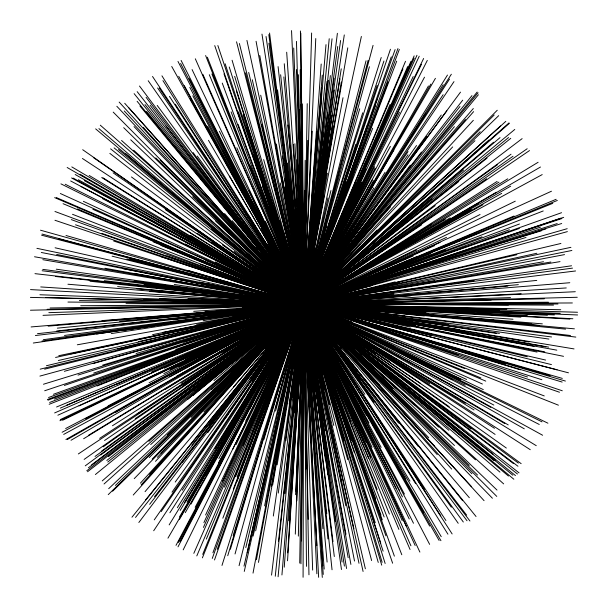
<?xml version="1.0" encoding="UTF-8"?>
<svg xmlns="http://www.w3.org/2000/svg" width="608" height="608" viewBox="0 0 608 608"><rect width="100%" height="100%" fill="white"/><g stroke="black" fill="none" stroke-linecap="round" stroke-linejoin="round"><path stroke-width="0.91" d="M304.053 205.945L303.08 577.266M304.806 190.494L301.553 540.915M305.163 160.33L300.952 563.776M299.729 563.099L307.23 103.679M307.709 140.372L298.346 536.112M311.63 33.014L303.97 304.152L296.826 500.901M295.306 534.143L303.97 304.152L315.772 38.532M296.043 491.294L303.97 304.152L312.269 131.184M295.587 494.684L303.97 304.152L322.27 75.073M298.08 398.833L303.97 304.152L321.693 87.947M287.531 560.796L303.97 304.152L326.01 44.642M287.713 552.862L303.97 304.152L321.571 97.934M288.8 520.699L304.882 294.295M300.527 352.009L321.191 64.03M284.24 567.203L316.89 131.928M281.93 574.955L303.97 304.152L329.217 38.722M294.378 412.847L303.97 304.152L326.998 81.442M278.092 576.772L303.97 304.152L328.472 80.309M297.7 367.034L303.97 304.152L312.915 223.995M284.954 493.498L303.97 304.152L323.16 132.985M275.264 576.24L332.044 38.783M278.487 541.371L303.97 304.152L330.38 75.544M271.556 575.115L303.97 304.152L327.697 112.457M292.478 397.206L337.387 33.303M337.714 46.512L285.844 440.716M334.126 78.189L278.289 493.096M311.319 250.534L303.97 304.152L277.149 464.831M340.602 40.5L303.97 304.152L272.665 484.994M334.4 89.976L303.97 304.152L258.476 562.385M273.319 516.04L321.693 181.876M330.82 121.19L303.97 304.152L274.938 459.428M289.142 404.122L332.029 115.102M344.288 34.93L303.97 304.152L264.632 505.833M327.735 147.904L303.97 304.152L298.893 329.901M341.263 68.818L303.97 304.152L255.664 530.807M339.925 78.842L303.97 304.152L253.133 536.081M333.04 125.757L303.97 304.152L244.264 571.414M341.339 81.966L303.97 304.152L247.236 552.809M347.784 47.842L303.97 304.152L243.998 566.147M271.366 486.256L327.385 173.257M256.454 559.694L324.14 195.236M253.027 573.108L343.011 97.721M315.476 247.98L303.97 304.152L295.268 341.316M361.372 36.465L303.97 304.152L239.073 565.683M327.986 197.957L303.97 304.152L275.584 411.054M305.816 296.21L299.09 322.27M245.799 547.58L330.934 190.562M366.031 60.8L303.97 304.152L275.66 407.778M368.106 60.359L303.97 304.152L263.842 439.599M373.061 45.364L303.97 304.152L230.364 549.29M235.038 553.972L369.398 66.72M359.693 108.802L303.97 304.152L227.742 555.712M323.851 235.083L303.97 304.152L214.502 559.976M326.701 225.826L303.97 304.152L217.231 549.366M315.248 266.707L303.97 304.152L212.914 552.74M316.7 262.314L303.97 304.152L277.354 376.154M233.153 535.526L362.687 112.814M221.988 565.44L381.224 57.502M355.794 144.354L303.97 304.152L237.021 481.407M383.922 61.028L303.97 304.152L233.358 489.037M334.088 213.127L303.97 304.152L237.15 476.862M377.135 85.439L303.97 304.152L287.561 346.416M297.715 322.597L390.45 49.24M346.4 181.754L303.97 304.152L235.547 476.672M344.28 188.503L303.97 304.152L202.388 557.863M391.294 56.848L303.97 304.152L202.722 554.359M367.506 124.792L303.97 304.152L298.551 317.498M376.983 99.659L303.97 304.152L206.34 539.098M395.109 49.582L303.97 304.152L196.802 555.91M212.26 558.448L375.364 105.974M342.334 198.026L303.97 304.152L224.39 487.114M397.959 48.564L303.97 304.152L260.087 401.63M399.319 49.415L303.97 304.152L203.414 527.432M222.832 518.214L388.064 81.936M396.705 61.15L303.97 304.152L274.261 369.778M352.792 176.586L303.97 304.152L222.505 481.506M372.674 128.28L303.97 304.152L265.567 387.577M304.745 302.176L205.58 514.991M251.704 434.34L310.027 289.066M405.506 61.294L303.97 304.152L270.552 374.49M402.937 68.932L303.97 304.152L236.102 444.623M243.268 445.292L356.303 182.392M390.108 104.371L303.97 304.152L249.652 409.146M284.658 348.414L407.672 66.584M342.79 215.794L303.97 304.152L178.015 546.843M193.823 553.348L410.947 61.34M414.162 55.883L303.97 304.152L179.976 541.629M414.208 58.117L303.97 304.152L278.608 352.313M416.974 55.275L303.97 304.152L178.38 542.465M203.908 522.591L348.194 207.533M366.153 168.994L303.97 304.152L176.001 545.353M419.224 56.232L303.97 304.152L195.183 507.27M320.34 269.154L303.97 304.152L218.363 463.106M361.798 182.157L303.97 304.152L294.188 322.141M413.189 76.54L303.97 304.152L218.865 458.561M423.632 58.49L303.97 304.152L266.806 370.34M232.826 449.228L421.488 64.266M183.19 549.86L378.913 151.658M245.678 421.146L399.448 112.176M300.633 310.734L427.302 60.428M374.589 166.698L303.97 304.152L190.927 504.123M375.128 168.234L303.97 304.152L185.265 512.658M424.506 77.178L303.97 304.152L205.519 475.046M272.931 360.787L390.404 146.406M372.567 179.466L303.97 304.152L179.482 519.384M373.502 180.705L303.97 304.152L198.086 486.962M267.474 368.015L428.42 85.986M430.844 84.094L303.97 304.152L279.718 345.283M167.952 538.171L435.419 78.333M179.474 516.975L393.938 149.925M187.006 502.17L303.97 304.152L373.821 187.94M180.188 510.401L330.288 260.847M184.718 502.299L303.97 304.152L384.993 172.376M230.288 425L303.97 304.152L447.465 75.065M169.161 524.894L303.97 304.152L443.171 84.717M215.012 448.56L303.97 304.152L425.608 113.666M247.023 396.18L303.97 304.152L449.57 79.025M177.354 507.688L311.387 292.722M169.875 512.757L451.349 74.237M182.233 490.23L303.97 304.152L361.593 218.424M253.787 380.768L303.97 304.152L453.986 81.624M153.695 530.754L303.97 304.152L408.074 151.59M258.666 372.294L443.11 94.734M252.092 381.474L303.97 304.152L332.052 263.629M282.226 335.905L322.605 276.936M161.188 511.617L303.97 304.152L408.006 154.804M225.697 417.628L327.043 270.704M154.25 519.878L303.97 304.152L441.264 115.011M172.018 492.161L303.97 304.152L426.839 136.359M258.05 369.36L303.97 304.152L460.507 92.127M256.804 370.584L416.533 145.517M249.508 379.704L303.97 304.152L446.812 110.892M175.233 482.053L303.97 304.152L421.481 152.015M207.708 432.736L303.97 304.152L462.703 100.16M138.837 522.492L303.97 304.152L477.143 92.074M282.804 331.862L303.97 304.152L478.078 92.773M259.692 361.958L410.354 165.156M182.164 462.597L303.97 304.152L427.789 154.303M149.652 504.344L303.97 304.152L478.397 94.749M154.538 496.69L303.97 304.152L454.396 126.692M209.061 424.946L303.97 304.152L328.753 275.424M268.136 349.668L303.97 304.152L473.328 108.536M135.516 517.438L459.975 106.529M191.877 445.071L303.97 304.152L465.5 119.502M131.966 517.203L471.952 95.631M145.593 499.898L303.97 304.152L473.617 111.636M264.822 350.656L303.97 304.152L337.653 266.061M145.061 491.659L303.97 304.152L390.389 207.062M233.556 386.916L303.97 304.152L473.336 120.308M265.468 349.197L303.97 304.152L360.346 244.363M133.236 495.041L303.97 304.152L452.671 146.931M141.2 484.842L303.97 304.152L377.127 229.999M149.659 474.415L303.97 304.152L342.388 265.772M140.402 483.147L303.97 304.152L494.19 114.988M203.9 411.935L303.97 304.152L387.744 221.403M155.481 461.343L303.97 304.152L480.16 131.708M157.381 457.338L303.97 304.152L498.697 115.657M160.922 453.15L303.97 304.152L474.947 140.706M134.231 478.648L303.97 304.152L500.597 125.924M152.16 459.086L303.97 304.152L505.795 121.364M217.846 391.833L303.97 304.152L488.878 140.038M191.216 417.331L497.245 110.253M149.203 457.558L303.97 304.152L509.025 122.884M112.609 491.234L391.818 218.318M108.232 494.638L303.97 304.152L509.314 123.386M278.114 329.042L349.486 260.292M115.429 485.427L303.97 304.152L339.652 273.38M167.428 434.94L303.97 304.152L493.567 142.234M195.008 408.257L303.97 304.152L463.63 169.974M108.688 488.665L303.97 304.152L338.785 275.128M211.462 389.622L303.97 304.152L514.771 129.451M150.7 444.57L303.97 304.152L508.569 137.537M269.488 335.517L305.292 303.088M104.052 483.991L303.97 304.152L510.75 138.335M148.838 441.378L303.97 304.152L487.084 158.095M102.25 480.913L303.97 304.152L435.244 205.633M272.642 331.086L303.97 304.152L511.054 154.204M213.97 380.578L500.034 137.621M234.924 361.099L303.97 304.152L497.359 164.814M192.873 395.603L431.969 198.649M187.712 399.357L361.175 257.207M95.388 474.536L343.862 271.525M107.776 462.042L303.97 304.152L527.182 148.732M194.986 390.792L303.97 304.152L393.513 242.075M106.81 460.476L458.804 181.496M108.391 456.646L303.97 304.152L486.643 178.729M87.537 471.755L303.97 304.152L529.507 150.564M86.777 470.759L303.97 304.152L421.686 224.778M88.441 467.75L522.135 138.632M91.679 464.763L303.97 304.152L498.963 182.119M100.768 455.004L303.97 304.152L374.619 260.779M85.257 465.834L303.97 304.152L377.158 260.057M95.038 456.464L303.97 304.152L450.186 217.846M101.338 451.318L303.97 304.152L540.489 167.018M103.254 446.819L303.97 304.152L478.222 203.513M84.147 459.405L513 156.248M185.964 387.258L303.97 304.152L501.699 193.39M297.859 308.446L303.97 304.152L483.003 204.714M104.53 440.519L303.97 304.152L542.214 174.587M135.265 418.593L303.97 304.152L515.288 201.18M182.864 385.29L303.97 304.152L446.508 237.348M78.348 453.94L303.97 304.152L551.464 191.224M136.724 414.42L303.97 304.152L434.735 245.571M99.651 438.368L303.97 304.152L413.068 255.991M303.764 304.289L417.582 256.333M181.009 383.397L303.97 304.152L514.049 216.007M112.45 425.76L497.116 181.435M289.53 313.272L303.97 304.152L557.338 200.45M281.086 318.486L431.642 224.078M298.862 307.321L303.97 304.152L552.763 203.353M165.3 389.401L507.748 178.82M83.63 438.74L303.97 304.152L430.958 253.483M88.479 435.29L303.97 304.152L543.225 210.961M227.43 350.527L538.126 162.268M221.905 353.377L445.299 219.29M263.621 328.244L303.97 304.152L445.862 249.728M288.321 313.477L303.97 304.152L482.015 236.786M71.022 440.268L303.97 304.152L314.853 300.048M202.479 363.12L496.326 192.25M115.3 412.589L303.97 304.152L519.452 224.002M67.26 439.561L465.211 211.812M245.51 337.478L510.667 186.185M65.915 439.516L303.97 304.152L509.382 229.74M176.457 376.337L471.322 209.471M63.68 434.416L303.97 304.152L378.746 277.43M169.807 376.603L303.97 304.152L561.556 212.701M62.115 432.258L303.97 304.152L519.376 228.471M85.508 418.889L303.97 304.152L560.888 218.196M65.641 428.541L303.97 304.152L561.845 218.568M108.171 405.825L303.97 304.152L324.163 297.494M149.135 382.736L480.046 214.51M198.968 357.284L303.97 304.152L540.444 227.172M178.874 366.48L303.97 304.152L440.321 260.49M163.803 373.631L303.97 304.152L557.194 223.577M219.298 345.876L303.97 304.152L458.417 255.39M170.065 369.626L303.97 304.152L561.701 223.508M62.586 420.25L416.548 250.032M59.949 420.713L303.97 304.152L545.756 228.988M147.676 378.275L303.97 304.152L541.553 230.721M60.321 419.581L303.97 304.152L526.042 237.47M233.936 337.106L303.97 304.152L567.196 228.692M185.524 359.586L303.97 304.152L372.332 285.464M164.213 368.288L303.97 304.152L395.215 281.869M79.017 405.908L440.124 242.402M57.874 415.203L303.97 304.152L401.782 281.268M151.795 371.853L303.97 304.152L516.914 254.706M54.629 412.938L303.97 304.152L334.651 297.244M117.162 384.112L308.849 302.054M60.283 408.12L303.97 304.152L536.887 253.262M66.667 405.202L303.97 304.152L367.004 291.148M56.567 407.003L556.153 199.295M268.295 318.797L303.97 304.152L375.79 289.925M269.876 318.045L480.426 232.294M97.12 385.989L303.97 304.152L564.528 254.615M49.172 404.282L303.97 304.152L372.689 291.711M49.636 402.45L303.97 304.152L543.514 261.714M54.348 399.099L303.97 304.152L362.17 294.09M47.979 400.193L303.97 304.152L550.863 262.025M47.378 399.524L303.97 304.152L560.021 261.622M48.579 397.503L303.97 304.152L474.164 280.584M257.708 320.948L303.97 304.152L572.531 268.12M53.42 394.288L303.97 304.152L575.571 270.97M175.689 349.456L466.161 246.734M302.799 304.555L326.458 296.415M64.357 385.449L303.97 304.152L393.908 294.021M44.68 390.754L563.7 217.345M93.662 373.069L303.97 304.152L536.758 280.41M303.559 304.289L315.385 303.073M279.931 311.828L303.97 304.152L518.35 284.643M183.776 342.175L394.47 275.462M78.022 375.09L303.97 304.152L507.9 286.072M43.457 384.241L303.97 304.152L569.787 282.735M149.401 351.477L303.97 304.152L410.506 295.792M161.979 347.464L303.97 304.152L566.268 287.949M102.646 365.112L303.97 304.152L311.038 303.764M136.078 353.544L303.97 304.152L521.132 293.755M201.096 334.301L303.97 304.152L575.305 291.726M93.001 363.63L303.97 304.152L510.515 297.608M64.342 371.313L303.97 304.152L577.266 297.274M276.853 311.6L567.386 231.618M39.915 376.094L303.97 304.152L491.294 299.896M44.658 369.17L303.97 304.152L379.156 303.088M40.204 369.162L303.97 304.152L548.454 302.214M292.083 307.04L303.97 304.152L572.371 302.959M117.709 348.992L303.97 304.152L558 303.992M46.421 365.742L303.97 304.152L553.516 305.102M246.339 317.733L560.91 243.474M58.345 360.506L303.97 304.152L560.743 309.738M198.702 328.13L303.97 304.152L457.398 308.226M138.328 341.635L303.97 304.152L499.236 310.407M242.166 317.855L399.342 282.895M55.564 357.436L303.97 304.152L560.264 313.333M70.802 353.841L570.927 247.327M58.786 355.695L303.97 304.152L328.297 305.186M152.578 334.651L303.97 304.152L554.412 314.936M162.617 332.432L571.885 250.481M296.894 305.558L303.97 304.152L465.325 311.6M245.974 315.339L303.97 304.152L453.963 311.744M196.65 324.512L303.97 304.152L527.273 315.605M77.322 344.789L434.515 280.744M233.046 316.099L303.97 304.152L572.88 318.759M203.125 320.674L303.97 304.152L569.863 319.094M111.31 333.587L303.97 304.152L520.896 317.133M121.737 330.653L303.97 304.152L512.992 319.23M96.596 333.967L303.97 304.152L428.838 313.508M33.303 343.026L571.535 265.787M42.028 341.042L303.97 304.152L531.909 323.973M43.305 339.705L303.97 304.152L538.992 325.364M64.486 335.449L303.97 304.152L565.577 329.11M173.09 319.679L303.97 304.152L424.255 315.932M35.401 335.517L303.97 304.152L404.86 315.848M294.128 305.277L303.97 304.152L551.547 336.969M37.498 333.67L303.97 304.152L333.883 308.157M56.681 330.98L303.97 304.152L448.636 324.376M57.342 328.145L383.808 296.4M119.548 321.214L303.97 304.152L548.925 339.074M48.138 326.154L303.97 304.152L499.449 333.427M31.092 326.937L303.97 304.152L459.595 329.688M101.992 320.606L303.97 304.152L574.051 348.916M204.904 311.851L303.97 304.152L529.074 342.038M193.709 311.334L303.97 304.152L548.621 347.107M242.356 307.405L303.97 304.152L545.794 346.818M43.001 315.347L303.97 304.152L556.829 350.162M292.988 304.547L303.97 304.152L534.09 346.431M48.83 312.656L303.97 304.152L415.56 325.402M237.036 305.725L303.97 304.152L544.73 351.85M30.438 310.224L544.297 298.809M47.158 309.297L303.97 304.152L537.062 352.07M50.099 307.982L303.97 304.152L410.324 327.074M80.689 305.733L303.97 304.152L545.65 360.065M126.023 303.278L508.463 305.003M67.944 302.054L303.97 304.152L527.258 356.774M79.397 300.58L303.97 304.152L404.898 328.054M248.505 303.073L303.97 304.152L551.448 364.587M30.4 297.388L506.814 309.198M45.706 297.487L303.97 304.152L431.194 335.54M143.602 299.508L577.516 312.261M39.93 294.758L303.97 304.152L557.08 369.778M159.706 298.49L577.6 314.959M213.416 300.033L547.398 315.248M296.043 303.772L303.97 304.152L562.309 378.404M188.054 298.437L303.97 304.152L497.002 360.658M30.514 289.598L416.222 310.027M40.713 286.938L425.79 312.041M285.266 302.7L303.97 304.152L565.417 381.056M149.674 291.407L542.344 323.859M67.944 284.232L494.03 320.15M136.884 288.777L574.416 328.837M117.61 286.611L303.97 304.152L505.613 363.903M90.052 281.253L303.97 304.152L411.152 336.026M55.457 276.473L303.97 304.152L562.164 382.075M34.975 273.653L303.97 304.152L520.402 369.854M104.242 280.668L570.54 335.502M247.608 297.335L575.814 337.09M144.035 284.582L303.97 304.152L341.81 315.795M42.127 270.742L303.97 304.152L329.551 312.155M42.742 269.374L303.97 304.152L527.516 376.998M134.011 281.078L303.97 304.152L458.645 354.981M56.278 269.192L303.97 304.152L562.286 390.777M250.648 296.499L303.97 304.152L559.482 392.236M238.655 294.637L405.848 318.942M174.298 284.476L496.364 333.427M42.849 259.692L303.97 304.152L318.668 309.571M34.527 256.758L303.97 304.152L351.682 322.118M104.926 268.257L303.97 304.152L352.625 322.65M134.056 273.372L303.97 304.152L544.259 395.93M122.489 268.592L303.97 304.152L558.425 405.186M41.314 252.472L303.97 304.152L464.755 368.63M56.643 254.448L563.517 356.318M36.913 248.338L303.97 304.152L485.769 381.117M199.356 282.104L303.97 304.152L482.418 384.028M207.64 283.7L328.305 309.32M256.424 293.824L303.97 304.152L325.151 313.743M55.1 247.79L303.97 304.152L466.602 379.46M287.386 300.124L303.97 304.152L394.592 346.598M112.1 256.173L326.671 309.806M126.814 259.031L303.97 304.152L324.885 313.979M129.595 258.81L568.48 372.818M41.564 235.182L303.97 304.152L460.78 379.301M58.71 238.853L303.97 304.152L460.279 380.395M42.043 234.05L303.97 304.152L547.922 423.206M251.735 290.016L303.97 304.152L465.166 385.221M40.485 230.196L303.97 304.152L539.258 424.475M65.991 235.494L303.97 304.152L493.848 405.072M187.796 270.347L550.149 375.676M280.964 297.244L303.97 304.152L330.95 318.607M268.972 293.246L303.97 304.152L542.625 435.252M275.964 295.214L541.857 379.726M113.658 241.004L303.97 304.152L364.177 337.744M161.029 256.667L303.97 304.152L331.854 320.097M54.963 220.271L303.97 304.152L508.235 424.924M243.078 283.29L303.97 304.152L504.792 423.609M75.529 224.8L303.97 304.152L536.264 445.679M101.977 233.404L303.97 304.152L465.34 403.309M167.033 255.854L303.97 304.152L354.107 335.145M272.893 293.026L303.97 304.152L474.02 409.967M71.296 219.61L303.97 304.152L429.674 383.678M54.956 211.485L303.97 304.152L530.275 449.707M200.655 264.298L341.643 318.668M72.504 214.297L303.97 304.152L494.471 428.298M160.907 245.404L303.97 304.152L371.078 348.521M153.14 241.802L303.97 304.152L342.806 330.144M63.065 203.695L480.89 377.933M77.482 208.932L303.97 304.152L389.538 361.6M54.659 197.623L303.97 304.152L420.652 383.473M56.286 197.554L303.97 304.152L327.21 320.112M205.778 260.353L303.97 304.152L449.213 406.744M92.842 209.289L303.97 304.152L506.342 448.05M60.352 193.519L303.97 304.152L521.155 463.653M83.395 201.339L303.97 304.152L518.373 463.091M215.392 261.873L483.292 389.614M60.937 183.867L542.017 421.861M295.351 299.858L303.97 304.152L471.002 429.058M65.216 184.232L407.694 356.106M185.387 243.998L452.299 379.552M102.676 198.732L303.97 304.152L517.955 466.245M81.092 186.572L303.97 304.152L519.019 472.842M70.642 180.956L303.97 304.152L493.08 454.108M265.612 283.723L303.97 304.152L517.454 473.997M71.562 177.939L303.97 304.152L515.47 475.578M73.135 178.091L303.97 304.152L512.84 475.22M119.601 203.216L474.673 397.792M78.364 179.748L490.816 407.345M248.421 273.372L331.945 319.648M84.33 180.622L303.97 304.152L493.947 460.636M75.172 174.496L524.301 428.83M67.161 167.496L303.97 304.152L459.549 434.826M181.138 233.153L303.97 304.152L448.886 430.304M80.089 174.207L303.97 304.152L503.66 483.892M188.617 236.877L303.97 304.152L475.494 459.83M246.438 270.522L303.97 304.152L375.531 369.162M71.797 166.904L303.97 304.152L438.672 427.082M89.186 175.461L303.97 304.152L414.109 404.905M190.707 235.463L303.97 304.152L393.034 388.504M101.726 177.528L303.97 304.152L334.392 333.245M103.033 177.855L303.97 304.152L497.002 490.063M267.756 280.44L303.97 304.152L496.782 496.417M82.422 158.475L303.97 304.152L471.907 473.731M197.266 233.29L303.97 304.152L492.412 498.248M211.546 242.41L303.97 304.152L379.924 385.145M234.582 257.458L303.97 304.152L428.716 437.676M165.292 209.608L495.117 434.416M113.126 172.839L303.97 304.152L315.529 316.646M215.513 242.934L375.638 353.696M93.343 157.525L303.97 304.152L434.112 445.618M82.696 149.712L303.97 304.152L471.626 486.757M222.452 244.895L303.97 304.152L451.668 469.072M131.45 176.958L303.97 304.152L437.243 454.64M261.782 272.962L303.97 304.152L469.338 497.732M242.729 258.278L303.97 304.152L345.025 355.186M234.133 251.385L384.856 365.104M282.515 287.858L513.38 463.539M109.85 153.383L303.97 304.152L418.144 446.318M110.588 148.831L303.97 304.152L307.99 309.214M211.728 228.92L495.246 460.134M114.076 147.866L303.97 304.152L368.106 387.714M215.376 230.63L303.97 304.152L348.483 363.379M118.469 149.53L513.851 479.241M95.646 128.873L508.448 476.041M125.37 153.246L303.97 304.152L360.202 380.023M98.914 128.622L499.943 472.127M279.764 283.039L303.97 304.152L451.349 507.224M100.29 125.18L303.97 304.152L374.118 402.511M121.547 140.478L303.97 304.152L458.212 523.283M133.699 150.237L303.97 304.152L331.748 344.326M269.39 271.996L303.97 304.152L445.93 520.539M215.68 221.152L454.488 445.504M130.712 139.787L303.97 304.152L424.331 489.28M192.66 196.718L303.97 304.152L452.132 533.946M197.524 200.184L469.247 465.401M123.69 127.665L303.97 304.152L447.936 534.189M155.739 157.913L477.523 475.061M212.222 213.34L303.97 304.152L332.865 352.891M160.086 160.185L303.97 304.152L441.233 536.682M113.21 112.108L303.97 304.152L440.937 540.702M277.21 276.731L303.97 304.152L423.662 512.878M134.018 126.563L303.97 304.152L439.113 540.466M116.835 106.286L303.97 304.152L369.413 418.897M124.252 110.968L363.318 367.931M119.153 102.076L484.074 500.673M263.963 260.277L303.97 304.152L429.643 526.064M143.29 127.406L303.97 304.152L331.2 354.266M124.724 103.284L303.97 304.152L381.155 447.366M128.896 107.89L303.97 304.152L402.45 496.918M224.55 213.507L303.97 304.152L396.104 488.277M255.39 247.866L303.97 304.152L413.486 523.252M232.218 220.689L341.567 347.958M139.908 105.952L303.97 304.152L419.892 552.087M137.119 101.3L303.97 304.152L406.532 526.543M174.77 146.589L303.97 304.152L415.158 545.505M146.566 111.386L303.97 304.152L402.253 520.646M195.305 170.324L303.97 304.152L366.29 442.183M199.416 175.172L476.041 516.511M134.125 93.64L462.635 500.703M145.008 104.584L398.582 423.084M291.893 288.906L303.97 304.152L319.641 338.99M137.18 91.656L303.97 304.152L330.988 365.02M165.999 126.099L303.97 304.152L365.75 446.348M150.07 105.184L314.465 317.726M282.021 275.614L466.67 515.174M146.095 97.326L469.946 521.01M271.153 261.045L369.679 390.374M274.284 265.042L303.97 304.152L410.058 549.488M139.498 86.04L467.02 520.744M157.206 105.42L303.97 304.152L398.901 529.393M193.07 152.524L463.326 522.029M197.273 156.081L303.97 304.152L368.699 458.622M148.208 80.735L303.97 304.152L389.386 514.102M157.632 87.97L364.868 394.326M275.66 261.926L303.97 304.152L343.246 402.754M159.205 87.993L303.97 304.152L350.474 421.458M152.517 76.471L303.97 304.152L384.134 516.99M169.45 96.376L440.808 515.842M175.324 104.234L303.97 304.152L375.729 498.849M239.066 202.426L303.97 304.152L380.973 515.037M162.936 80.606L303.97 304.152L382.288 519.908M248.482 215.24L303.97 304.152L394.387 556.153M161.948 75.833L415.644 483.702M267.657 243.793L315.4 323.205M283.716 270.302L409.959 481.088M208.46 140.311L405.886 479.218M229.543 176.153L303.97 304.152L322.962 358.705M268.204 240.829L303.97 304.152L351.234 440.602M261.516 228.836L366.624 415.652M171.73 66.485L347.198 381.832M190.296 98.519L303.97 304.152L392.616 563.213M178.714 76.334L303.97 304.152L375.242 522.743M184.277 85.629L369.109 423.054M207.609 126.244L303.97 304.152L383.101 551.167M192.812 95.775L303.97 304.152L385.145 563.472M223.037 151.103L404.449 494.091M189.787 87.347L303.97 304.152L382.143 562.301M298.733 294.166L429.643 544.358M177.977 61.423L303.97 304.152L381.718 565.151M180.637 63.475L399.327 490.215M189.21 78.66L303.97 304.152L314.298 339.568M181.1 60.42L303.97 304.152L378.252 562.43M254.03 202.145L409.252 518.981M219.435 131.298L303.97 304.152L319.413 359.7M249.09 190.692L303.97 304.152L371.617 560.553M256.135 205.132L324.74 347.267M303.597 303.369L317.277 355.277M192.075 69.563L372.058 447.29M265.384 221.289L303.97 304.152L329.551 404.677M195.32 58.794L410.917 545.802M202.859 74.313L303.97 304.152L333.784 425.418M275.439 238.67L370.781 457.406M236.869 147.805L303.97 304.152L324.558 389.766M286.877 263.758L303.97 304.152L318.25 364.77M209.312 74.716L303.97 304.152L365.355 568.776M211.903 73.978L303.97 304.152L353.886 528.724M205.626 55.556L377.135 489.41M207.374 57.251L401.797 554.754M250.382 165.794L303.97 304.152L363.082 571.467M231.086 111.857L303.97 304.152L359.001 563.297M280.417 241.057L303.97 304.152L341.673 483.299M222.262 83.091L303.97 304.152L319.033 376.519M238.108 124.336L303.97 304.152L345.808 505.765M269.344 208.111L303.97 304.152L350.892 564.406M262.428 186.481L385.936 535.846M267.269 199.599L303.97 304.152L348.156 557.688M224.002 73.88L303.97 304.152L346.552 568.495M214.738 45.608L303.97 304.152L329.536 466.207M238.412 111.826L354.403 452.808M253.513 154.675L303.97 304.152L344.409 566.094M217.862 45.524L303.97 304.152L342.091 562.043M225.135 63.772L303.97 304.152L325.523 460.583M264.146 182.035L303.97 304.152L332.994 541.622M246.726 127.346L303.97 304.152L334.309 556.533M243.162 114.942L380.722 543.142M236.322 90.691L303.97 304.152L314.397 397.624M229.239 66.986L303.97 304.152L332.044 569.764M298.596 286.718L303.97 304.152L304.745 312.064M234.673 76.319L303.97 304.152L324.201 569.073M232.089 60.245L303.97 304.152L323.258 574.416M279.596 220.484L343.535 440.093M283.647 232.15L347.708 459.64M263.659 159.57L323.433 373.859M301.659 295.222L303.97 304.152L309.54 392.008M236.542 41.815L303.97 304.152L318.63 577.296M245.533 72.846L303.97 304.152L316.852 545.642M239.392 43.525L303.97 304.152L310.392 432.577M248.695 72.428L303.97 304.152L316.867 573.8M261.805 124.252L303.97 304.152L304.965 331.216M252.282 79.762L303.97 304.152L312.656 570.091M246.932 40.417L303.97 304.152L308.165 519.361M260.726 95.22L303.97 304.152L303.825 271.928M292.988 249.265L303.97 304.152L302.305 103.892M300.702 287.569L354.517 561.04M280.25 182.993L303.97 304.152L300.42 30.993M256.082 41.291L345.982 534.31M259.76 55.472L303.97 304.152L301.196 104.34M276.366 144.043L303.97 304.152L300.192 69.776M282.287 176.966L325.538 430.646M285.046 187.971L303.97 304.152L303.567 282.614M261.972 34.109L303.97 304.152L299.508 109.455M284.924 179.048L303.97 304.152L298.399 74.708M282.317 155.998L335.441 521.611M266.046 36.503L341.468 569.514M301.948 289.803L327.872 474.848M268.903 43.252L303.97 304.152L296.468 41.397M285.281 163.081L303.97 304.152L296.484 69.593M268.827 34.595L303.97 304.152L293.717 48.024M269.564 33.03L303.97 304.152L291.536 30.605M277.544 89.938L314.328 388.041M287.508 162.982L303.97 304.152L296.826 159.676M278.092 66.599L326.77 513.76M280.653 74.761L327.925 538.931M302.214 285.942L303.97 304.152L294.888 143.724M287.827 125.02L327.096 562.066M283.86 76.935L303.97 304.152L299.387 223.607M298.346 238.131L322.924 528.709M284.263 63.749L303.97 304.152L293.497 144.552M296.605 209.228L303.97 304.152L296.788 201.096M298.315 225.895L322.818 565.835M286.687 52.212L322.301 577.395M301.051 139.262L308.955 574.803M300.816 33.242L305.9 469.087M303.346 242.524L306.485 566.352"/></g></svg>
